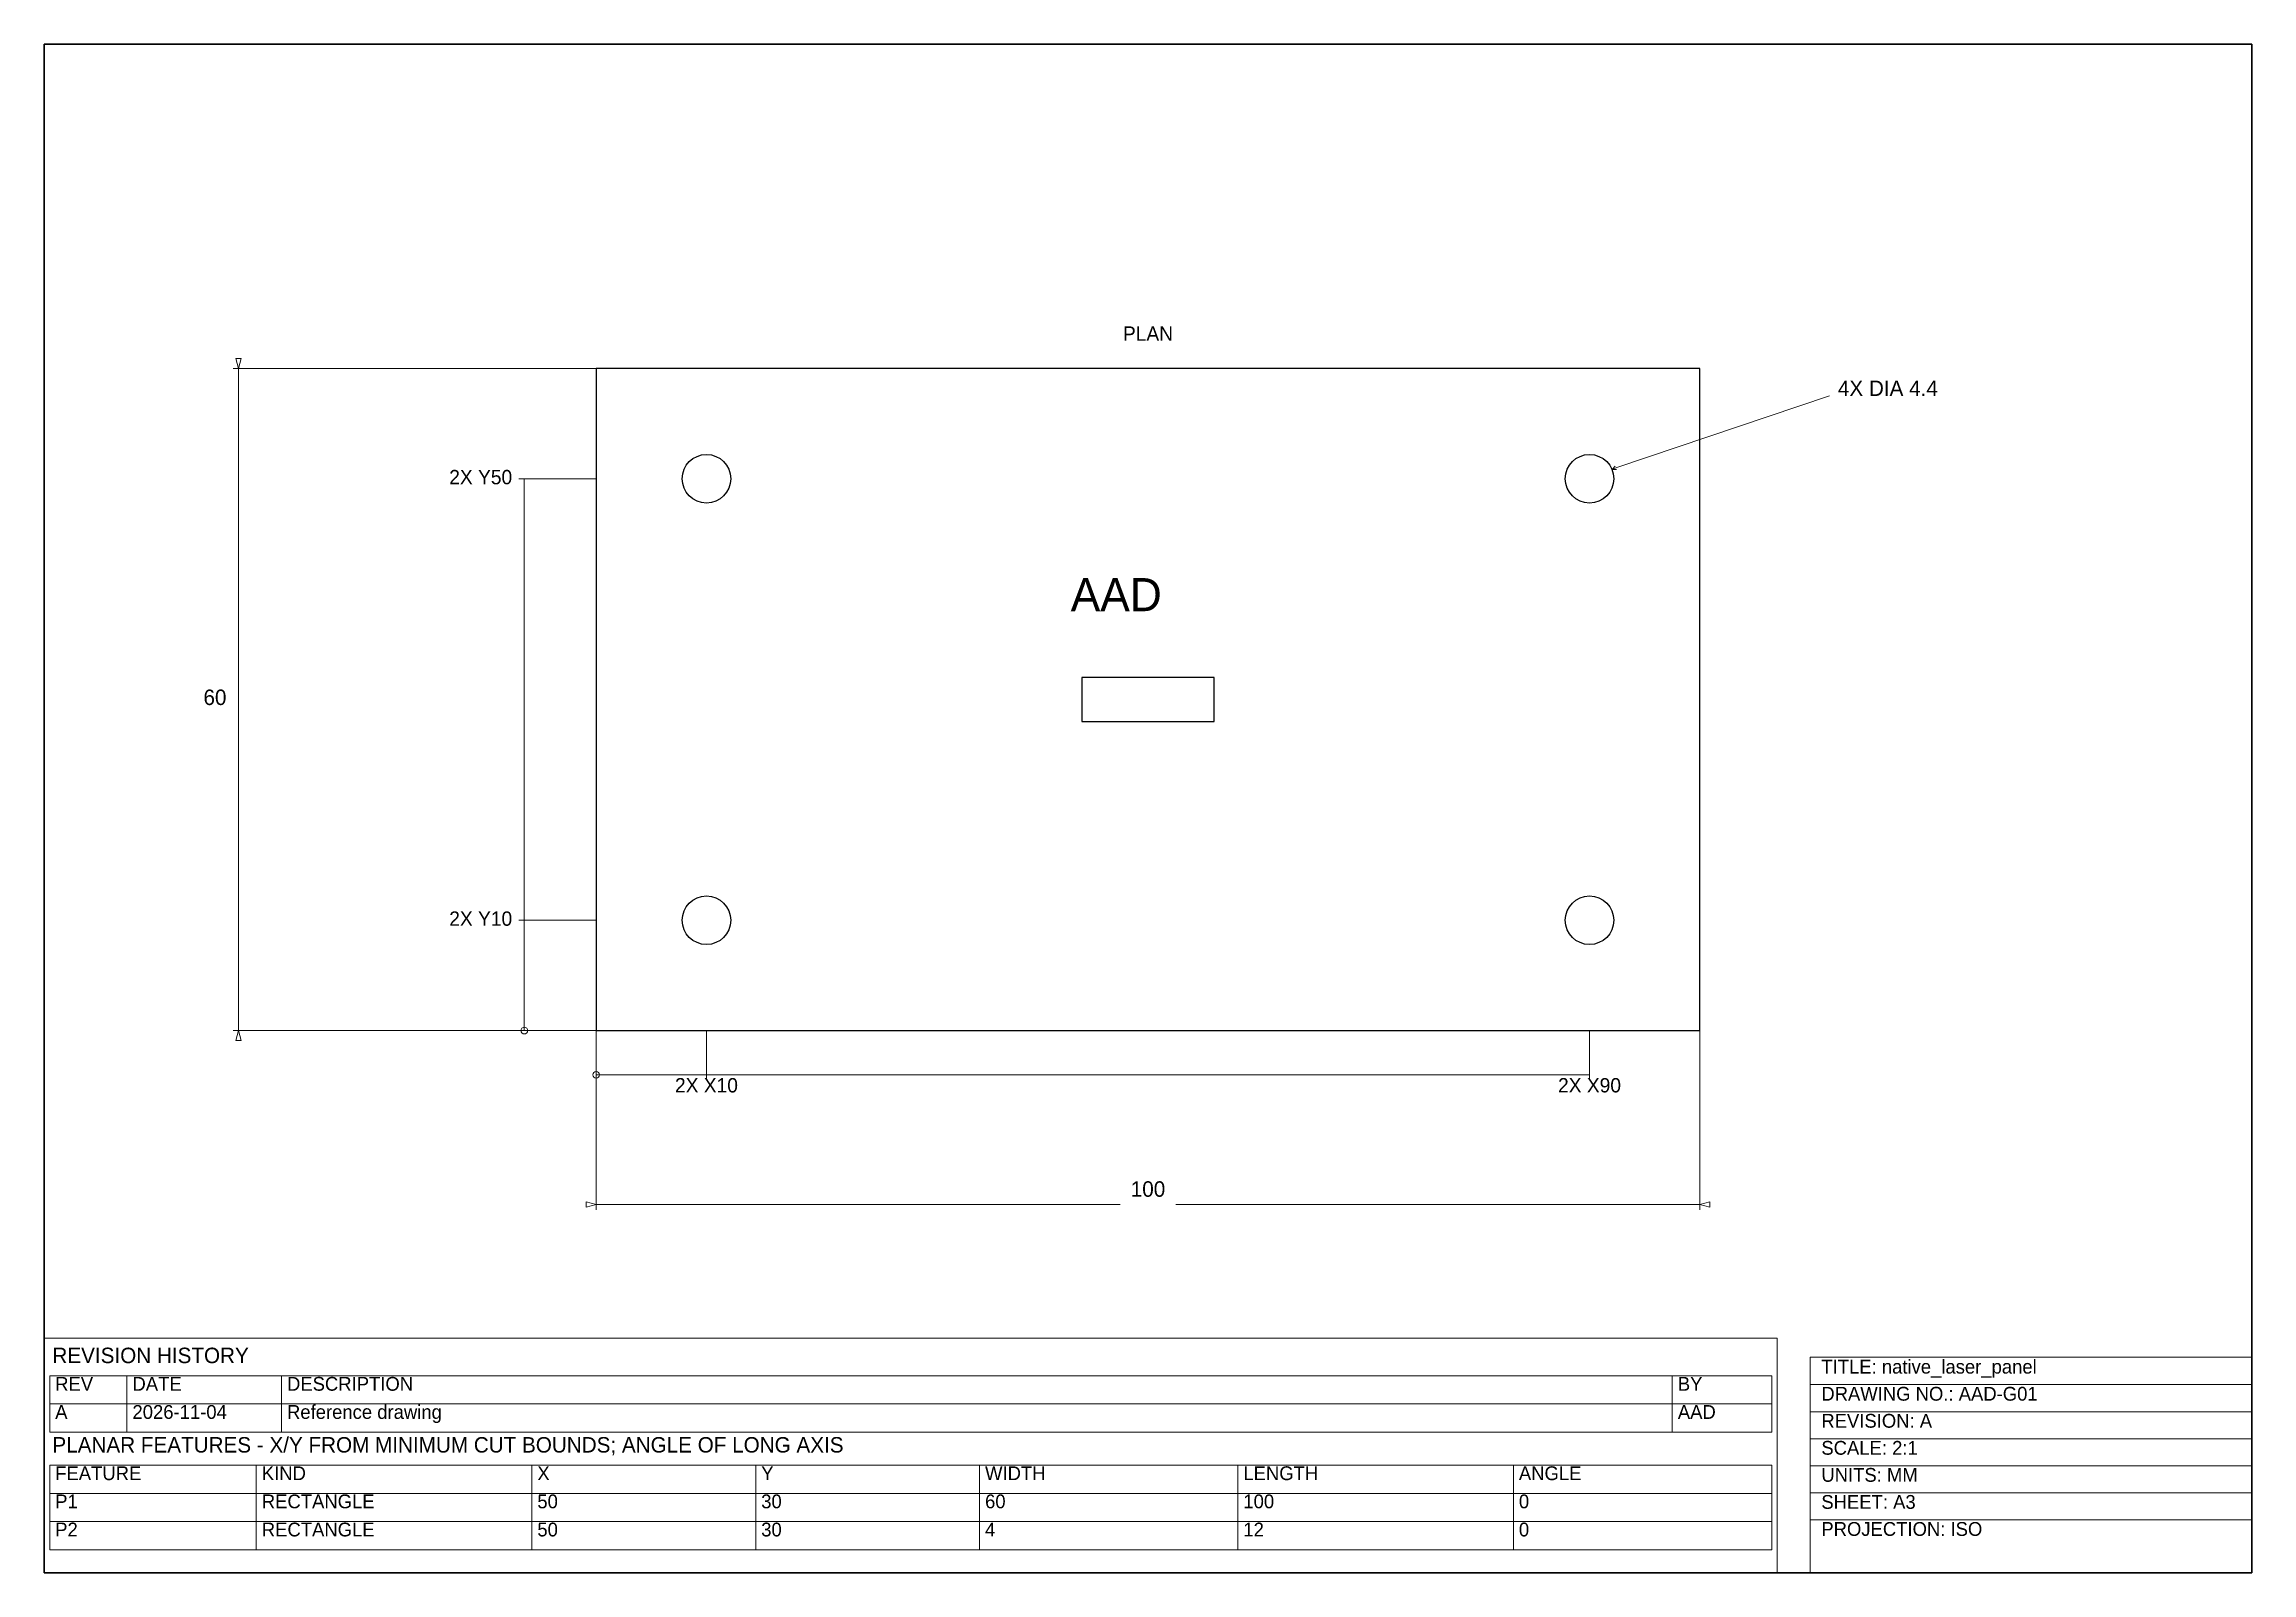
# Model space of a CAD drawing. Header units: millimetres. Extents: x 10 to 410, y 10 to 287.
import ezdxf
from ezdxf.enums import TextEntityAlignment as Align

# ---------------------------------------------------------------- set-up
doc = ezdxf.new("R2010")
doc.units = ezdxf.units.MM
for name, color, linetype, lineweight in [('ANNOTATION', 7, 'Continuous', 18), ('BORDER', 7, 'Continuous', 18), ('cut', 7, 'Continuous', 18), ('DIMENSIONS', 7, 'Continuous', 18), ('engrave', 7, 'Continuous', 18), ('SCHEDULE', 7, 'Continuous', 18), ('TITLE', 7, 'Continuous', 18)]:
    doc.layers.add(name, color=color, linetype=linetype, lineweight=lineweight)

msp = doc.modelspace()

# ---------------------------------------------------------------- linework, layer by layer
at = {"layer": 'BORDER', "lineweight": 30}
for p, q in [((410, 287), (10, 287)), ((10, 287), (10, 10)), ((410, 10), (410, 287)), ((10, 10), (410, 10))]:
    msp.add_line(p, q, dxfattribs=at)
at = {"layer": 'cut', "lineweight": 25}
for p, q in [((310, 228.25), (110, 228.25)), ((110, 228.25), (110, 108.25)), ((310, 108.25), (310, 228.25)), ((222, 172.25), (198, 172.25)), ((198, 172.25), (198, 164.25)), ((222, 164.25), (222, 172.25)), ((198, 164.25), (222, 164.25)), ((110, 108.25), (310, 108.25))]:
    msp.add_line(p, q, dxfattribs=at)
for centre in [(130, 208.25), (290, 208.25), (130, 128.25), (290, 128.25)]:
    msp.add_circle(centre, 4.4, dxfattribs=at)
at = {"layer": 'DIMENSIONS', "lineweight": 13}
for p, q in [((110, 228.25), (44.23, 228.25)), ((45.71, 230.05), (44.75, 230.05)), ((294.95, 210.3), (333.5, 223.25)), ((110, 208.25), (96, 208.25)), ((294.07, 209.93), (294.65, 210.52)), ((294.07, 209.93), (294.95, 210.3)), ((294.07, 209.93), (294.89, 209.93)), ((110, 128.25), (96, 128.25)), ((110, 108.25), (44.23, 108.25)), ((110, 108.25), (110, 75.75)), ((130, 108.25), (130, 99.25)), ((290, 108.25), (290, 99.25)), ((310, 108.25), (310, 75.75)), ((44.75, 106.45), (45.71, 106.45)), ((108.2, 77.23), (108.2, 76.27)), ((311.8, 76.27), (311.8, 77.23))]:
    msp.add_line(p, q, dxfattribs=at)
at = {"layer": 'DIMENSIONS', "lineweight": 18}
for p, q in [((45.23, 228.25), (44.75, 230.05)), ((45.23, 228.25), (45.71, 230.05)), ((45.23, 108.25), (45.23, 228.25)), ((96, 208.25), (98, 208.25)), ((97, 108.25), (97, 208.25)), ((96, 128.25), (98, 128.25)), ((45.23, 108.25), (44.75, 106.45)), ((45.23, 108.25), (45.71, 106.45)), ((110, 100.25), (290, 100.25)), ((130, 99.25), (130, 101.25)), ((290, 99.25), (290, 101.25)), ((110, 76.75), (108.2, 77.23)), ((110, 76.75), (108.2, 76.27)), ((110, 76.75), (204.97, 76.75)), ((215.03, 76.75), (310, 76.75)), ((310, 76.75), (311.8, 77.23)), ((310, 76.75), (311.8, 76.27))]:
    msp.add_line(p, q, dxfattribs=at)
for centre in [(97, 108.25), (110, 100.25)]:
    msp.add_circle(centre, 0.6, dxfattribs=at)
at = {"layer": 'SCHEDULE', "lineweight": 18}
for p, q in [((324, 52.5), (10, 52.5)), ((10, 52.5), (10, 10)), ((324, 10), (324, 52.5)), ((10, 10), (324, 10))]:
    msp.add_line(p, q, dxfattribs=at)
at = {"layer": 'SCHEDULE', "lineweight": 13}
for p, q in [((11, 45.7), (323, 45.7)), ((11, 45.7), (11, 35.5)), ((25, 45.7), (25, 35.5)), ((53, 45.7), (53, 35.5)), ((305, 45.7), (305, 35.5)), ((323, 45.7), (323, 35.5)), ((11, 40.6), (323, 40.6)), ((11, 35.5), (323, 35.5)), ((11, 29.5), (323, 29.5)), ((11, 29.5), (11, 14.2)), ((48.44, 29.5), (48.44, 14.2)), ((98.36, 29.5), (98.36, 14.2)), ((138.92, 29.5), (138.92, 14.2)), ((179.48, 29.5), (179.48, 14.2)), ((226.28, 29.5), (226.28, 14.2)), ((276.2, 29.5), (276.2, 14.2)), ((323, 29.5), (323, 14.2)), ((11, 24.4), (323, 24.4)), ((11, 19.3), (323, 19.3)), ((11, 14.2), (323, 14.2))]:
    msp.add_line(p, q, dxfattribs=at)
at = {"layer": 'TITLE', "lineweight": 18}
for p, q in [((410, 49.1), (330, 49.1)), ((330, 49.1), (330, 10)), ((410, 10), (410, 49.1)), ((330, 10), (410, 10))]:
    msp.add_line(p, q, dxfattribs=at)
at = {"layer": 'TITLE', "lineweight": 13}
for p, q in [((330, 44.1), (410, 44.1)), ((330, 39.2), (410, 39.2)), ((330, 34.3), (410, 34.3)), ((330, 29.4), (410, 29.4)), ((330, 24.5), (410, 24.5)), ((330, 19.6), (410, 19.6))]:
    msp.add_line(p, q, dxfattribs=at)

# ---------------------------------------------------------------- texts
at = {"layer": 'ANNOTATION', "lineweight": 18}
msp.add_text('PLAN', height=2.6, dxfattribs=at).set_placement((210, 233.25), align=Align.CENTER)
at = {"layer": 'DIMENSIONS', "lineweight": 18}
msp.add_text('4X DIA 4.4', height=2.8, dxfattribs=at).set_placement((335, 223.25))
for s, height, p in [('2X Y50', 2.6, (94.8, 207.25)), ('60', 2.8, (43.03, 167.25)), ('2X Y10', 2.6, (94.8, 127.25))]:
    msp.add_text(s, height=height, dxfattribs=at).set_placement(p, align=Align.RIGHT)
for s, height, p in [('2X X10', 2.6, (130, 97.05)), ('2X X90', 2.6, (290, 97.05)), ('100', 2.8, (210, 78.15))]:
    msp.add_text(s, height=height, dxfattribs=at).set_placement(p, align=Align.CENTER)
at = {"layer": 'engrave', "lineweight": 18}
msp.add_text('AAD', height=6, dxfattribs=at).set_placement((196, 184.25))
at = {"layer": 'SCHEDULE', "lineweight": 18}
for s, height, p in [('REVISION HISTORY', 2.8, (11.5, 48)), ('REV', 2.5, (12, 43)), ('DATE', 2.5, (26, 43)), ('DESCRIPTION', 2.5, (54, 43)), ('BY', 2.5, (306, 43)), ('A', 2.5, (12, 37.9)), ('2026-11-04', 2.5, (26, 37.9)), ('Reference drawing', 2.5, (54, 37.9)), ('AAD', 2.5, (306, 37.9)), ('PLANAR FEATURES - X/Y FROM MINIMUM CUT BOUNDS; ANGLE OF LONG AXIS', 2.8, (11.5, 31.8)), ('FEATURE', 2.5, (12, 26.8)), ('KIND', 2.5, (49.44, 26.8)), ('X', 2.5, (99.36, 26.8)), ('Y', 2.5, (139.92, 26.8)), ('WIDTH', 2.5, (180.48, 26.8)), ('LENGTH', 2.5, (227.28, 26.8)), ('ANGLE', 2.5, (277.2, 26.8)), ('P1', 2.5, (12, 21.7)), ('RECTANGLE', 2.5, (49.44, 21.7)), ('50', 2.5, (99.36, 21.7)), ('30', 2.5, (139.92, 21.7)), ('60', 2.5, (180.48, 21.7)), ('100', 2.5, (227.28, 21.7)), ('0', 2.5, (277.2, 21.7)), ('P2', 2.5, (12, 16.6)), ('RECTANGLE', 2.5, (49.44, 16.6)), ('50', 2.5, (99.36, 16.6)), ('30', 2.5, (139.92, 16.6)), ('4', 2.5, (180.48, 16.6)), ('12', 2.5, (227.28, 16.6)), ('0', 2.5, (277.2, 16.6))]:
    msp.add_text(s, height=height, dxfattribs=at).set_placement(p)
at = {"layer": 'TITLE', "lineweight": 18}
for s, p in [('TITLE: native_laser_panel', (332, 46.1)), ('DRAWING NO.: AAD-G01', (332, 41.2)), ('REVISION: A', (332, 36.3)), ('SCALE: 2:1', (332, 31.4)), ('UNITS: MM', (332, 26.5)), ('SHEET: A3', (332, 21.6)), ('PROJECTION: ISO', (332, 16.7))]:
    msp.add_text(s, height=2.5, dxfattribs=at).set_placement(p)

doc.saveas('drawing.dxf')
